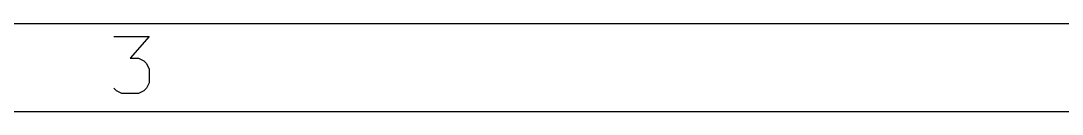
# Model space of a CAD drawing. Extents: x 0.4 to 11.3, y -7.9 to -0.4.
# Drawn here: x 5.243 to 6.172, y -0.472 to -0.394 of the extents above; entities that cross this region are included whole.
import ezdxf

# ---------------------------------------------------------------- set-up
doc = ezdxf.new("R2010")
doc.units = 0
doc.header["$MEASUREMENT"] = 0
doc.layers.add('RED2', color=1, linetype='CONTINUOUS')

msp = doc.modelspace()

# ---------------------------------------------------------------- linework, layer by layer
at = {"layer": 'RED2', "linetype": 'CONTINUOUS'}
for p, q in [((0.393701, -0.393701), (11.2993, -0.393701)), ((5.32615, -0.405264), (5.35783, -0.405264)), ((5.35783, -0.405264), (5.34078, -0.42476)), ((5.34078, -0.42476), (5.34809, -0.42476)), ((5.34809, -0.42476), (5.35296, -0.427197)), ((5.35296, -0.427197), (5.3554, -0.429634)), ((5.3554, -0.429634), (5.35783, -0.434508)), ((5.35783, -0.434508), (5.35783, -0.446693)), ((5.32859, -0.454008), (5.32615, -0.451567)), ((5.33346, -0.456445), (5.32859, -0.454008)), ((5.35296, -0.454008), (5.34809, -0.456445)), ((5.3554, -0.451567), (5.35296, -0.454008)), ((5.35783, -0.446693), (5.3554, -0.451567)), ((5.34809, -0.456445), (5.33346, -0.456445)), ((0.472441, -0.472441), (11.2206, -0.472441))]:
    msp.add_line(p, q, dxfattribs=at)

doc.saveas('drawing.dxf')
